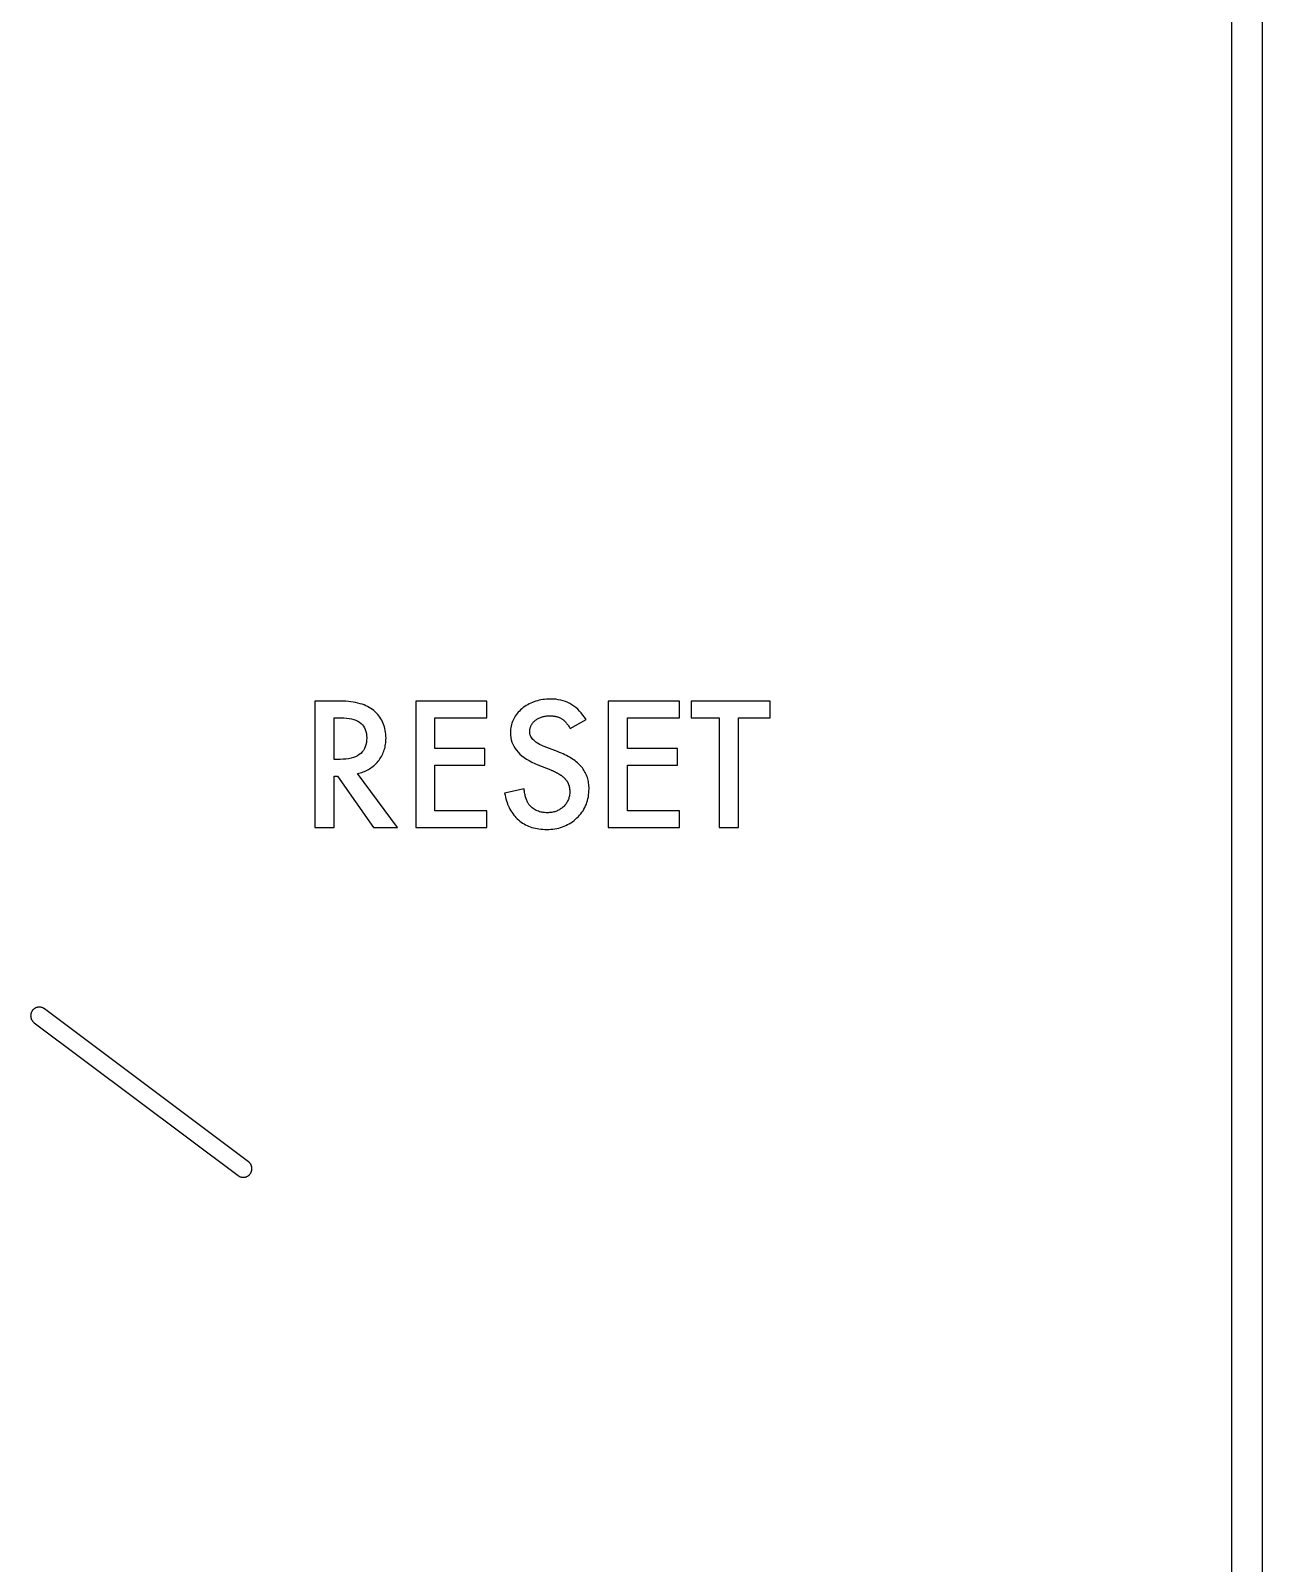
# Model space of a CAD drawing. Header units: metres. Extents: x 6 to 207, y 15 to 119.
# Drawn here: x 85.84 to 105.78, y 42.33 to 67.15 of the extents above; entities that cross this region are included whole.
import ezdxf

# ---------------------------------------------------------------- set-up
doc = ezdxf.new("R2010")
doc.units = ezdxf.units.M

msp = doc.modelspace()

# ---------------------------------------------------------------- linework, layer by layer
for p, q in [((105.28, 109.044), (105.28, 19.456)), ((105.78, 19.45), (105.78, 109.05)), ((90.8031, 56.298), (90.4401, 56.298)), ((90.4401, 56.298), (90.4401, 54.25)), ((90.8503, 56.2975), (90.8031, 56.298)), ((90.896, 56.2959), (90.8503, 56.2975)), ((90.9401, 56.2932), (90.896, 56.2959)), ((90.9826, 56.2895), (90.9401, 56.2932)), ((91.0236, 56.2848), (90.9826, 56.2895)), ((91.063, 56.2789), (91.0236, 56.2848)), ((91.1008, 56.272), (91.063, 56.2789)), ((91.1371, 56.2641), (91.1008, 56.272)), ((91.1718, 56.2551), (91.1371, 56.2641)), ((91.2049, 56.2451), (91.1718, 56.2551)), ((91.2365, 56.2339), (91.2049, 56.2451)), ((91.2665, 56.2218), (91.2365, 56.2339)), ((91.295, 56.2085), (91.2665, 56.2218)), ((91.3218, 56.1942), (91.295, 56.2085)), ((91.3472, 56.1789), (91.3218, 56.1942)), ((91.3709, 56.1625), (91.3472, 56.1789)), ((91.3931, 56.145), (91.3709, 56.1625)), ((91.4158, 56.1247), (91.3931, 56.145)), ((91.4372, 56.1037), (91.4158, 56.1247)), ((91.4571, 56.0819), (91.4372, 56.1037)), ((93.2249, 56.298), (92.0729, 56.298)), ((92.0729, 56.298), (92.0729, 54.25)), ((93.2249, 56.027), (93.2249, 56.298)), ((93.7332, 56.1159), (93.7159, 56.0958)), ((93.7519, 56.1355), (93.7332, 56.1159)), ((93.7719, 56.1545), (93.7519, 56.1355)), ((93.7931, 56.173), (93.7719, 56.1545)), ((93.8153, 56.1909), (93.7931, 56.173)), ((93.8381, 56.2078), (93.8153, 56.1909)), ((93.8615, 56.2235), (93.8381, 56.2078)), ((93.8856, 56.2382), (93.8615, 56.2235)), ((93.9103, 56.2518), (93.8856, 56.2382)), ((93.9356, 56.2643), (93.9103, 56.2518)), ((93.9615, 56.2757), (93.9356, 56.2643)), ((93.9881, 56.286), (93.9615, 56.2757)), ((94.0152, 56.2952), (93.9881, 56.286)), ((94.043, 56.3034), (94.0152, 56.2952)), ((94.0715, 56.3104), (94.043, 56.3034)), ((94.1005, 56.3164), (94.0715, 56.3104)), ((94.1302, 56.3213), (94.1005, 56.3164)), ((94.1605, 56.3251), (94.1302, 56.3213)), ((94.1914, 56.3278), (94.1605, 56.3251)), ((94.2229, 56.3295), (94.1914, 56.3278)), ((94.2551, 56.33), (94.2229, 56.3295)), ((94.2984, 56.3288), (94.2551, 56.33)), ((94.3405, 56.3254), (94.2984, 56.3288)), ((94.3814, 56.3196), (94.3405, 56.3254)), ((94.4212, 56.3116), (94.3814, 56.3196)), ((94.4598, 56.3012), (94.4212, 56.3116)), ((94.4972, 56.2885), (94.4598, 56.3012)), ((94.5334, 56.2735), (94.4972, 56.2885)), ((94.5685, 56.2562), (94.5334, 56.2735)), ((94.6024, 56.2367), (94.5685, 56.2562)), ((94.6351, 56.2148), (94.6024, 56.2367)), ((94.6666, 56.1906), (94.6351, 56.2148)), ((94.697, 56.1641), (94.6666, 56.1906)), ((94.7261, 56.1353), (94.697, 56.1641)), ((94.7541, 56.1042), (94.7261, 56.1353)), ((94.781, 56.0707), (94.7541, 56.1042)), ((96.3411, 56.298), (95.1891, 56.298)), ((95.1891, 56.298), (95.1891, 54.25)), ((96.3411, 56.027), (96.3411, 56.298)), ((97.8113, 56.298), (96.5313, 56.298)), ((96.5313, 56.298), (96.5313, 56.027)), ((97.8113, 56.027), (97.8113, 56.298)), ((90.7521, 55.353), (90.7521, 56.027)), ((90.7521, 56.027), (90.8611, 56.027)), ((90.8611, 56.027), (90.909, 56.0259)), ((90.909, 56.0259), (90.9539, 56.0225)), ((90.9539, 56.0225), (90.9959, 56.0168)), ((90.9959, 56.0168), (91.0351, 56.0089)), ((91.0351, 56.0089), (91.0713, 55.9988)), ((91.0713, 55.9988), (91.1047, 55.9864)), ((91.1047, 55.9864), (91.1351, 55.9717)), ((91.1351, 55.9717), (91.1627, 55.9548)), ((91.1627, 55.9548), (91.1873, 55.9356)), ((91.1873, 55.9356), (91.2091, 55.9142)), ((91.2091, 55.9142), (91.2279, 55.8905)), ((91.2279, 55.8905), (91.2439, 55.8646)), ((91.2439, 55.8646), (91.2569, 55.8363)), ((91.4757, 56.0594), (91.4571, 56.0819)), ((91.493, 56.0361), (91.4757, 56.0594)), ((91.5088, 56.012), (91.493, 56.0361)), ((91.5233, 55.9872), (91.5088, 56.012)), ((91.5363, 55.9616), (91.5233, 55.9872)), ((91.548, 55.9352), (91.5363, 55.9616)), ((91.5584, 55.9081), (91.548, 55.9352)), ((91.5673, 55.8802), (91.5584, 55.9081)), ((91.5749, 55.8516), (91.5673, 55.8802)), ((91.5811, 55.8222), (91.5749, 55.8516)), ((92.3849, 55.53), (92.3849, 56.027)), ((92.3849, 56.027), (93.2249, 56.027)), ((93.6129, 55.8655), (93.6097, 55.8395)), ((93.6174, 55.8909), (93.6129, 55.8655)), ((93.6232, 55.9158), (93.6174, 55.8909)), ((93.6303, 55.9402), (93.6232, 55.9158)), ((93.6386, 55.964), (93.6303, 55.9402)), ((93.6483, 55.9873), (93.6386, 55.964)), ((93.6592, 56.0101), (93.6483, 55.9873)), ((93.6715, 56.0323), (93.6592, 56.0101)), ((93.685, 56.054), (93.6715, 56.0323)), ((93.6998, 56.0751), (93.685, 56.054)), ((93.7159, 56.0958), (93.6998, 56.0751)), ((93.9219, 55.8413), (93.9241, 55.8533)), ((93.9241, 55.8533), (93.927, 55.865)), ((93.927, 55.865), (93.9304, 55.8764)), ((93.9304, 55.8764), (93.9345, 55.8876)), ((93.9345, 55.8876), (93.9393, 55.8986)), ((93.9393, 55.8986), (93.9446, 55.9093)), ((93.9446, 55.9093), (93.9506, 55.9198)), ((93.9506, 55.9198), (93.9572, 55.93)), ((93.9572, 55.93), (93.9644, 55.9399)), ((93.9644, 55.9399), (93.9723, 55.9496)), ((93.9723, 55.9496), (93.9808, 55.9591)), ((93.9808, 55.9591), (93.9899, 55.9683)), ((93.9899, 55.9683), (93.9997, 55.9773)), ((93.9997, 55.9773), (94.0101, 55.986)), ((94.0101, 55.986), (94.0212, 55.9943)), ((94.0212, 55.9943), (94.0326, 56.0022)), ((94.0326, 56.0022), (94.0444, 56.0095)), ((94.0444, 56.0095), (94.0564, 56.0163)), ((94.0564, 56.0163), (94.0688, 56.0226)), ((94.0688, 56.0226), (94.0816, 56.0284)), ((94.0816, 56.0284), (94.0946, 56.0337)), ((94.0946, 56.0337), (94.108, 56.0385)), ((94.108, 56.0385), (94.1217, 56.0428)), ((94.1217, 56.0428), (94.1358, 56.0466)), ((94.1358, 56.0466), (94.1501, 56.0499)), ((94.1501, 56.0499), (94.1648, 56.0527)), ((94.1648, 56.0527), (94.1798, 56.0549)), ((94.1798, 56.0549), (94.1951, 56.0567)), ((94.1951, 56.0567), (94.2108, 56.058)), ((94.2108, 56.058), (94.2268, 56.0587)), ((94.2268, 56.0587), (94.2431, 56.059)), ((94.2431, 56.059), (94.2563, 56.0588)), ((94.2563, 56.0588), (94.2693, 56.0584)), ((94.2693, 56.0584), (94.282, 56.0576)), ((94.282, 56.0576), (94.2944, 56.0566)), ((94.2944, 56.0566), (94.3065, 56.0553)), ((94.3065, 56.0553), (94.3183, 56.0536)), ((94.3183, 56.0536), (94.3298, 56.0517)), ((94.3298, 56.0517), (94.3411, 56.0495)), ((94.3411, 56.0495), (94.352, 56.0469)), ((94.352, 56.0469), (94.3627, 56.0441)), ((94.3627, 56.0441), (94.373, 56.041)), ((94.373, 56.041), (94.3831, 56.0376)), ((94.3831, 56.0376), (94.3929, 56.0338)), ((94.3929, 56.0338), (94.4024, 56.0298)), ((94.4024, 56.0298), (94.4116, 56.0255)), ((94.4116, 56.0255), (94.4205, 56.0209)), ((94.4205, 56.0209), (94.4291, 56.016)), ((94.4291, 56.016), (94.4372, 56.0112)), ((94.4372, 56.0112), (94.4454, 56.0059)), ((94.4454, 56.0059), (94.4537, 55.9999)), ((94.4537, 55.9999), (94.462, 55.9933)), ((94.462, 55.9933), (94.4704, 55.9862)), ((94.4704, 55.9862), (94.4788, 55.9785)), ((94.4788, 55.9785), (94.4873, 55.9701)), ((94.4873, 55.9701), (94.4958, 55.9612)), ((94.4958, 55.9612), (94.5044, 55.9517)), ((94.5044, 55.9517), (94.513, 55.9415)), ((94.513, 55.9415), (94.5217, 55.9308)), ((94.5217, 55.9308), (94.5305, 55.9195)), ((94.5305, 55.9195), (94.5393, 55.9076)), ((94.5393, 55.9076), (94.5482, 55.8951)), ((94.5482, 55.8951), (94.5571, 55.882)), ((94.5571, 55.882), (94.5661, 55.8683)), ((94.5661, 55.8683), (94.5751, 55.854)), ((94.5751, 55.854), (94.8311, 55.997)), ((94.8066, 56.035), (94.781, 56.0707)), ((94.8311, 55.997), (94.8066, 56.035)), ((95.5011, 55.53), (95.5011, 56.027)), ((95.5011, 56.027), (96.3411, 56.027)), ((96.5313, 56.027), (96.9873, 56.027)), ((96.9873, 56.027), (96.9873, 54.25)), ((97.2993, 56.027), (97.8113, 56.027)), ((97.2993, 54.25), (97.2993, 56.027)), ((91.2569, 55.8363), (91.2671, 55.8059)), ((91.2741, 55.6239), (91.2666, 55.589)), ((91.2671, 55.8059), (91.2743, 55.7732)), ((91.2786, 55.6613), (91.2741, 55.6239)), ((91.2743, 55.7732), (91.2787, 55.7382)), ((91.2801, 55.701), (91.2786, 55.6613)), ((91.2787, 55.7382), (91.2801, 55.701)), ((91.5859, 55.792), (91.5811, 55.8222)), ((91.585, 55.5978), (91.5881, 55.622)), ((91.5894, 55.7611), (91.5859, 55.792)), ((91.5881, 55.622), (91.5903, 55.6466)), ((91.5914, 55.7294), (91.5894, 55.7611)), ((91.5903, 55.6466), (91.5917, 55.6716)), ((91.5921, 55.697), (91.5914, 55.7294)), ((91.5917, 55.6716), (91.5921, 55.697)), ((93.6077, 55.813), (93.6071, 55.786)), ((93.6071, 55.786), (93.6086, 55.7462)), ((93.6097, 55.8395), (93.6077, 55.813)), ((93.6086, 55.7462), (93.6132, 55.7076)), ((93.6132, 55.7076), (93.6209, 55.6701)), ((93.6209, 55.6701), (93.6316, 55.6337)), ((93.6316, 55.6337), (93.6454, 55.5985)), ((93.9191, 55.804), (93.9194, 55.8167)), ((93.9199, 55.7865), (93.9191, 55.804)), ((93.9194, 55.8167), (93.9203, 55.8291)), ((93.9223, 55.7695), (93.9199, 55.7865)), ((93.9203, 55.8291), (93.9219, 55.8413)), ((93.9264, 55.7529), (93.9223, 55.7695)), ((93.9321, 55.7366), (93.9264, 55.7529)), ((93.9394, 55.7208), (93.9321, 55.7366)), ((93.9484, 55.7053), (93.9394, 55.7208)), ((93.9589, 55.6903), (93.9484, 55.7053)), ((93.9711, 55.6757), (93.9589, 55.6903)), ((93.9849, 55.6614), (93.9711, 55.6757)), ((94.0004, 55.6476), (93.9849, 55.6614)), ((94.0175, 55.6342), (94.0004, 55.6476)), ((94.0362, 55.6211), (94.0175, 55.6342)), ((94.0565, 55.6085), (94.0362, 55.6211)), ((94.0785, 55.5963), (94.0565, 55.6085)), ((90.8481, 55.353), (90.7521, 55.353)), ((90.8974, 55.3542), (90.8481, 55.353)), ((90.9438, 55.3578), (90.8974, 55.3542)), ((90.9871, 55.3638), (90.9438, 55.3578)), ((91.0275, 55.3723), (90.9871, 55.3638)), ((91.0648, 55.3831), (91.0275, 55.3723)), ((91.0992, 55.3963), (91.0648, 55.3831)), ((91.1306, 55.412), (91.0992, 55.3963)), ((91.159, 55.4301), (91.1306, 55.412)), ((91.1844, 55.4505), (91.159, 55.4301)), ((91.2069, 55.4734), (91.1844, 55.4505)), ((91.2263, 55.4987), (91.2069, 55.4734)), ((91.2427, 55.5264), (91.2263, 55.4987)), ((91.2562, 55.5565), (91.2427, 55.5264)), ((91.2666, 55.589), (91.2562, 55.5565)), ((91.4787, 55.3416), (91.4924, 55.3605)), ((91.4924, 55.3605), (91.5053, 55.38)), ((91.5053, 55.38), (91.5173, 55.3998)), ((91.5173, 55.3998), (91.5283, 55.4201)), ((91.5283, 55.4201), (91.5385, 55.4408)), ((91.5385, 55.4408), (91.5478, 55.462)), ((91.5478, 55.462), (91.5562, 55.4836)), ((91.5562, 55.4836), (91.5638, 55.5055)), ((91.5638, 55.5055), (91.5704, 55.528)), ((91.5704, 55.528), (91.5762, 55.5508)), ((91.5762, 55.5508), (91.581, 55.5741)), ((91.581, 55.5741), (91.585, 55.5978)), ((93.1929, 55.53), (92.3849, 55.53)), ((93.1929, 55.259), (93.1929, 55.53)), ((93.6454, 55.5985), (93.6623, 55.5644)), ((93.6623, 55.5644), (93.6822, 55.5315)), ((93.6822, 55.5315), (93.7052, 55.4997)), ((93.7052, 55.4997), (93.7313, 55.4691)), ((93.7313, 55.4691), (93.7604, 55.4396)), ((93.7604, 55.4396), (93.7926, 55.4112)), ((93.7926, 55.4112), (93.8278, 55.384)), ((93.8278, 55.384), (93.8661, 55.3579)), ((93.8661, 55.3579), (93.9075, 55.3329)), ((94.102, 55.5844), (94.0785, 55.5963)), ((94.1272, 55.573), (94.102, 55.5844)), ((94.1541, 55.562), (94.1272, 55.573)), ((94.3711, 55.478), (94.1541, 55.562)), ((94.4016, 55.466), (94.3711, 55.478)), ((94.4312, 55.4536), (94.4016, 55.466)), ((94.4598, 55.4409), (94.4312, 55.4536)), ((94.4875, 55.428), (94.4598, 55.4409)), ((94.5141, 55.4147), (94.4875, 55.428)), ((94.5397, 55.4011), (94.5141, 55.4147)), ((94.5644, 55.3872), (94.5397, 55.4011)), ((94.5881, 55.373), (94.5644, 55.3872)), ((94.6108, 55.3584), (94.5881, 55.373)), ((94.6325, 55.3436), (94.6108, 55.3584)), ((96.3091, 55.53), (95.5011, 55.53)), ((96.3091, 55.259), (96.3091, 55.53)), ((91.1281, 55.122), (91.1524, 55.1277)), ((91.7771, 54.25), (91.1281, 55.122)), ((91.1524, 55.1277), (91.1761, 55.1341)), ((91.1761, 55.1341), (91.1993, 55.1413)), ((91.1993, 55.1413), (91.2219, 55.1493)), ((91.2219, 55.1493), (91.244, 55.1581)), ((91.244, 55.1581), (91.2654, 55.1676)), ((91.2654, 55.1676), (91.2863, 55.1779)), ((91.2863, 55.1779), (91.3067, 55.1889)), ((91.3067, 55.1889), (91.3264, 55.2008)), ((91.3264, 55.2008), (91.3456, 55.2134)), ((91.3456, 55.2134), (91.3642, 55.2267)), ((91.3642, 55.2267), (91.3823, 55.2408)), ((91.3823, 55.2408), (91.3998, 55.2557)), ((91.3998, 55.2557), (91.4167, 55.2714)), ((91.4167, 55.2714), (91.4331, 55.2878)), ((91.4331, 55.2878), (91.4489, 55.305)), ((91.4489, 55.305), (91.4641, 55.323)), ((91.4641, 55.323), (91.4787, 55.3416)), ((92.3849, 54.521), (92.3849, 55.259)), ((92.3849, 55.259), (93.1929, 55.259)), ((93.9075, 55.3329), (93.952, 55.3092)), ((93.952, 55.3092), (93.9995, 55.2865)), ((93.9995, 55.2865), (94.0501, 55.265)), ((94.0501, 55.265), (94.2591, 55.182)), ((94.2591, 55.182), (94.2685, 55.1781)), ((94.2685, 55.1781), (94.2778, 55.1742)), ((94.2778, 55.1742), (94.287, 55.1702)), ((94.287, 55.1702), (94.296, 55.1663)), ((94.296, 55.1663), (94.3048, 55.1622)), ((94.3048, 55.1622), (94.3135, 55.1582)), ((94.3135, 55.1582), (94.3221, 55.1542)), ((94.3221, 55.1542), (94.3304, 55.1501)), ((94.3304, 55.1501), (94.3387, 55.146)), ((94.3387, 55.146), (94.3468, 55.1418)), ((94.3468, 55.1418), (94.3547, 55.1376)), ((94.3547, 55.1376), (94.3625, 55.1334)), ((94.3625, 55.1334), (94.3701, 55.1292)), ((94.3701, 55.1292), (94.3776, 55.1249)), ((94.3776, 55.1249), (94.3849, 55.1207)), ((94.3849, 55.1207), (94.3921, 55.1163)), ((94.3921, 55.1163), (94.4059, 55.1078)), ((94.4059, 55.1078), (94.4127, 55.1035)), ((94.6533, 55.3284), (94.6325, 55.3436)), ((94.673, 55.313), (94.6533, 55.3284)), ((94.6918, 55.2972), (94.673, 55.313)), ((94.7096, 55.2811), (94.6918, 55.2972)), ((94.7264, 55.2647), (94.7096, 55.2811)), ((94.7422, 55.248), (94.7264, 55.2647)), ((94.7571, 55.231), (94.7422, 55.248)), ((94.771, 55.2136), (94.7571, 55.231)), ((94.7841, 55.1958), (94.771, 55.2136)), ((94.7963, 55.1775), (94.7841, 55.1958)), ((94.8077, 55.1587), (94.7963, 55.1775)), ((94.8183, 55.1395), (94.8077, 55.1587)), ((94.828, 55.1199), (94.8183, 55.1395)), ((94.8369, 55.0997), (94.828, 55.1199)), ((95.5011, 54.521), (95.5011, 55.259)), ((95.5011, 55.259), (96.3091, 55.259)), ((90.7521, 55.082), (90.8071, 55.082)), ((90.7521, 54.25), (90.7521, 55.082)), ((90.8071, 55.082), (91.3871, 54.25)), ((93.8271, 54.877), (93.5131, 54.807)), ((93.8298, 54.8559), (93.8271, 54.877)), ((94.4127, 55.1035), (94.4192, 55.0991)), ((94.4192, 55.0991), (94.4256, 55.0947)), ((94.4256, 55.0947), (94.4319, 55.0903)), ((94.4319, 55.0903), (94.438, 55.0858)), ((94.438, 55.0858), (94.4439, 55.0813)), ((94.4439, 55.0813), (94.4497, 55.0768)), ((94.4497, 55.0768), (94.4554, 55.0722)), ((94.4554, 55.0722), (94.4609, 55.0676)), ((94.4609, 55.0676), (94.4662, 55.0629)), ((94.4662, 55.0629), (94.4714, 55.0582)), ((94.4714, 55.0582), (94.4765, 55.0534)), ((94.4765, 55.0534), (94.4813, 55.0486)), ((94.4813, 55.0486), (94.4861, 55.0438)), ((94.4861, 55.0438), (94.4906, 55.0389)), ((94.4906, 55.0389), (94.4951, 55.034)), ((94.4951, 55.034), (94.4994, 55.029)), ((94.4994, 55.029), (94.5035, 55.024)), ((94.5035, 55.024), (94.5075, 55.0189)), ((94.5075, 55.0189), (94.5114, 55.0138)), ((94.5114, 55.0138), (94.5151, 55.0086)), ((94.5151, 55.0086), (94.5187, 55.0034)), ((94.5187, 55.0034), (94.5222, 54.9981)), ((94.5222, 54.9981), (94.5255, 54.9927)), ((94.5255, 54.9927), (94.5287, 54.9873)), ((94.5287, 54.9873), (94.5317, 54.9818)), ((94.5317, 54.9818), (94.5346, 54.9763)), ((94.5346, 54.9763), (94.5374, 54.9707)), ((94.5374, 54.9707), (94.54, 54.9651)), ((94.54, 54.9651), (94.5425, 54.9594)), ((94.5425, 54.9594), (94.5448, 54.9537)), ((94.5448, 54.9537), (94.547, 54.9479)), ((94.547, 54.9479), (94.5491, 54.942)), ((94.5491, 54.942), (94.5511, 54.9361)), ((94.5511, 54.9361), (94.5531, 54.9301)), ((94.5531, 54.9301), (94.5549, 54.924)), ((94.5549, 54.924), (94.5565, 54.9179)), ((94.5565, 54.9179), (94.5581, 54.9117)), ((94.5581, 54.9117), (94.5595, 54.9055)), ((94.5595, 54.9055), (94.5609, 54.8991)), ((94.5609, 54.8991), (94.562, 54.8927)), ((94.562, 54.8927), (94.5631, 54.8863)), ((94.5631, 54.8863), (94.564, 54.8797)), ((94.564, 54.8797), (94.5648, 54.8731)), ((94.5648, 54.8731), (94.5655, 54.8664)), ((94.5655, 54.8664), (94.5661, 54.8597)), ((94.5661, 54.8597), (94.5665, 54.8529)), ((94.8449, 55.0792), (94.8369, 55.0997)), ((94.8521, 55.0582), (94.8449, 55.0792)), ((94.8584, 55.0368), (94.8521, 55.0582)), ((94.8639, 55.0148), (94.8584, 55.0368)), ((94.8685, 54.9925), (94.8639, 55.0148)), ((94.8723, 54.9697), (94.8685, 54.9925)), ((94.8753, 54.9465), (94.8723, 54.9697)), ((94.8774, 54.9228), (94.8753, 54.9465)), ((94.8787, 54.8986), (94.8774, 54.9228)), ((94.8784, 54.8409), (94.8791, 54.874)), ((94.8791, 54.874), (94.8787, 54.8986)), ((93.5131, 54.807), (93.5188, 54.7745)), ((93.5188, 54.7745), (93.5255, 54.7429)), ((93.5255, 54.7429), (93.5331, 54.7121)), ((93.5331, 54.7121), (93.5416, 54.6822)), ((93.5416, 54.6822), (93.5511, 54.6531)), ((93.5511, 54.6531), (93.5614, 54.6249)), ((93.5614, 54.6249), (93.5727, 54.5976)), ((93.8328, 54.8355), (93.8298, 54.8559)), ((93.836, 54.8159), (93.8328, 54.8355)), ((93.8394, 54.7971), (93.836, 54.8159)), ((93.8432, 54.7791), (93.8394, 54.7971)), ((93.8471, 54.7618), (93.8432, 54.7791)), ((93.8513, 54.7453), (93.8471, 54.7618)), ((93.8558, 54.7296), (93.8513, 54.7453)), ((93.8605, 54.7146), (93.8558, 54.7296)), ((93.8654, 54.7005), (93.8605, 54.7146)), ((93.8706, 54.6871), (93.8654, 54.7005)), ((93.8761, 54.6745), (93.8706, 54.6871)), ((93.8818, 54.6626), (93.8761, 54.6745)), ((93.8877, 54.6516), (93.8818, 54.6626)), ((93.894, 54.6413), (93.8877, 54.6516)), ((93.9004, 54.6317), (93.894, 54.6413)), ((93.9071, 54.623), (93.9004, 54.6317)), ((93.9194, 54.6077), (93.9071, 54.623)), ((94.4869, 54.6096), (94.4758, 54.5976)), ((94.4972, 54.6219), (94.4869, 54.6096)), ((94.5069, 54.6345), (94.4972, 54.6219)), ((94.5158, 54.6476), (94.5069, 54.6345)), ((94.524, 54.6609), (94.5158, 54.6476)), ((94.5314, 54.6747), (94.524, 54.6609)), ((94.5382, 54.6888), (94.5314, 54.6747)), ((94.5443, 54.7033), (94.5382, 54.6888)), ((94.5496, 54.7181), (94.5443, 54.7033)), ((94.5542, 54.7333), (94.5496, 54.7181)), ((94.5582, 54.7489), (94.5542, 54.7333)), ((94.5614, 54.7648), (94.5582, 54.7489)), ((94.5639, 54.781), (94.5614, 54.7648)), ((94.5657, 54.7977), (94.5639, 54.781)), ((94.5667, 54.8147), (94.5657, 54.7977)), ((94.5665, 54.8529), (94.5668, 54.846)), ((94.5671, 54.832), (94.5667, 54.8147)), ((94.5668, 54.846), (94.567, 54.839)), ((94.567, 54.839), (94.5671, 54.832)), ((94.8244, 54.6008), (94.8359, 54.6284)), ((94.8359, 54.6284), (94.846, 54.6567)), ((94.846, 54.6567), (94.8548, 54.6857)), ((94.8548, 54.6857), (94.8622, 54.7154)), ((94.8622, 54.7154), (94.8683, 54.7458)), ((94.8683, 54.7458), (94.873, 54.7768)), ((94.873, 54.7768), (94.8764, 54.8085)), ((94.8764, 54.8085), (94.8784, 54.8409)), ((93.2249, 54.521), (92.3849, 54.521)), ((93.2249, 54.25), (93.2249, 54.521)), ((93.5727, 54.5976), (93.5849, 54.5712)), ((93.5849, 54.5712), (93.598, 54.5456)), ((93.598, 54.5456), (93.6121, 54.5208)), ((93.6121, 54.5208), (93.627, 54.497)), ((93.627, 54.497), (93.6429, 54.474)), ((93.6429, 54.474), (93.6597, 54.4519)), ((93.6597, 54.4519), (93.6774, 54.4306)), ((93.6774, 54.4306), (93.6961, 54.4102)), ((93.6961, 54.4102), (93.7156, 54.3907)), ((93.7156, 54.3907), (93.7361, 54.372)), ((93.7361, 54.372), (93.7577, 54.3544)), ((93.9324, 54.5933), (93.9194, 54.6077)), ((93.946, 54.5799), (93.9324, 54.5933)), ((93.9603, 54.5674), (93.946, 54.5799)), ((93.9752, 54.5558), (93.9603, 54.5674)), ((93.9908, 54.5451), (93.9752, 54.5558)), ((94.007, 54.5354), (93.9908, 54.5451)), ((94.0239, 54.5266), (94.007, 54.5354)), ((94.0414, 54.5187), (94.0239, 54.5266)), ((94.0596, 54.5117), (94.0414, 54.5187)), ((94.0784, 54.5057), (94.0596, 54.5117)), ((94.0979, 54.5006), (94.0784, 54.5057)), ((94.1181, 54.4964), (94.0979, 54.5006)), ((94.1388, 54.4932), (94.1181, 54.4964)), ((94.1603, 54.4909), (94.1388, 54.4932)), ((94.1823, 54.4895), (94.1603, 54.4909)), ((94.2051, 54.489), (94.1823, 54.4895)), ((94.2233, 54.4893), (94.2051, 54.489)), ((94.2411, 54.4904), (94.2233, 54.4893)), ((94.2585, 54.492), (94.2411, 54.4904)), ((94.2756, 54.4944), (94.2585, 54.492)), ((94.2923, 54.4974), (94.2756, 54.4944)), ((94.3086, 54.5011), (94.2923, 54.4974)), ((94.3246, 54.5054), (94.3086, 54.5011)), ((94.3402, 54.5105), (94.3246, 54.5054)), ((94.3554, 54.5162), (94.3402, 54.5105)), ((94.3703, 54.5226), (94.3554, 54.5162)), ((94.3848, 54.5296), (94.3703, 54.5226)), ((94.3989, 54.5373), (94.3848, 54.5296)), ((94.4127, 54.5457), (94.3989, 54.5373)), ((94.4261, 54.5548), (94.4127, 54.5457)), ((94.4391, 54.5645), (94.4261, 54.5548)), ((94.4518, 54.5749), (94.4391, 54.5645)), ((94.4641, 54.586), (94.4518, 54.5749)), ((94.4758, 54.5976), (94.4641, 54.586)), ((94.6112, 54.3441), (94.6362, 54.3628)), ((94.6362, 54.3628), (94.6605, 54.3828)), ((94.6605, 54.3828), (94.6841, 54.404)), ((94.6841, 54.404), (94.7063, 54.4262)), ((94.7063, 54.4262), (94.7273, 54.4491)), ((94.7273, 54.4491), (94.7468, 54.4727)), ((94.7468, 54.4727), (94.765, 54.497)), ((94.765, 54.497), (94.7819, 54.5219)), ((94.7819, 54.5219), (94.7974, 54.5475)), ((94.7974, 54.5475), (94.8116, 54.5738)), ((94.8116, 54.5738), (94.8244, 54.6008)), ((96.3411, 54.521), (95.5011, 54.521)), ((96.3411, 54.25), (96.3411, 54.521)), ((90.4401, 54.25), (90.7521, 54.25)), ((91.3871, 54.25), (91.7771, 54.25)), ((92.0729, 54.25), (93.2249, 54.25)), ((93.7577, 54.3544), (93.78, 54.3379)), ((93.78, 54.3379), (93.8029, 54.3224)), ((93.8029, 54.3224), (93.8265, 54.3081)), ((93.8265, 54.3081), (93.8508, 54.2947)), ((93.8508, 54.2947), (93.8757, 54.2825)), ((93.8757, 54.2825), (93.9013, 54.2713)), ((93.9013, 54.2713), (93.9275, 54.2612)), ((93.9275, 54.2612), (93.9544, 54.2521)), ((93.9544, 54.2521), (93.9819, 54.2441)), ((93.9819, 54.2441), (94.0101, 54.2372)), ((94.0101, 54.2372), (94.0389, 54.2313)), ((94.0389, 54.2313), (94.0685, 54.2265)), ((94.0685, 54.2265), (94.0986, 54.2228)), ((94.0986, 54.2228), (94.1295, 54.2201)), ((94.1295, 54.2201), (94.1609, 54.2185)), ((94.1609, 54.2185), (94.1931, 54.218)), ((94.1931, 54.218), (94.2272, 54.2187)), ((94.2272, 54.2187), (94.2607, 54.2206)), ((94.2607, 54.2206), (94.2935, 54.2238)), ((94.2935, 54.2238), (94.3257, 54.2283)), ((94.3257, 54.2283), (94.3572, 54.2341)), ((94.3572, 54.2341), (94.3881, 54.2412)), ((94.3881, 54.2412), (94.4183, 54.2495)), ((94.4183, 54.2495), (94.4478, 54.2592)), ((94.4478, 54.2592), (94.4767, 54.2701)), ((94.4767, 54.2701), (94.5049, 54.2824)), ((94.5049, 54.2824), (94.5325, 54.2959)), ((94.5325, 54.2959), (94.5594, 54.3107)), ((94.5594, 54.3107), (94.5856, 54.3268)), ((94.5856, 54.3268), (94.6112, 54.3441)), ((95.1891, 54.25), (96.3411, 54.25)), ((96.9873, 54.25), (97.2993, 54.25)), ((85.8392, 51.2076), (85.839, 51.2007)), ((85.839, 51.2007), (85.8392, 51.1939)), ((85.8397, 51.2145), (85.8392, 51.2076)), ((85.8392, 51.1939), (85.8397, 51.187)), ((85.8405, 51.2213), (85.8397, 51.2145)), ((85.8397, 51.187), (85.8405, 51.1802)), ((85.8417, 51.2281), (85.8405, 51.2213)), ((85.8405, 51.1802), (85.8417, 51.1734)), ((85.8432, 51.2348), (85.8417, 51.2281)), ((85.8417, 51.1734), (85.8432, 51.1667)), ((85.845, 51.2414), (85.8432, 51.2348)), ((85.8432, 51.1667), (85.845, 51.1601)), ((85.8472, 51.2479), (85.845, 51.2414)), ((85.845, 51.1601), (85.8472, 51.1536)), ((85.8496, 51.2543), (85.8472, 51.2479)), ((85.8472, 51.1536), (85.8496, 51.1472)), ((85.8524, 51.2606), (85.8496, 51.2543)), ((85.8496, 51.1472), (85.8524, 51.1409)), ((85.8555, 51.2667), (85.8524, 51.2606)), ((85.8524, 51.1409), (85.8555, 51.1348)), ((85.8589, 51.2727), (85.8555, 51.2667)), ((85.8555, 51.1348), (85.8589, 51.1288)), ((85.8626, 51.2785), (85.8589, 51.2727)), ((85.8665, 51.2841), (85.8626, 51.2785)), ((85.8708, 51.2896), (85.8665, 51.2841)), ((85.8753, 51.2948), (85.8708, 51.2896)), ((85.88, 51.2997), (85.8753, 51.2948)), ((85.885, 51.3045), (85.88, 51.2997)), ((85.8902, 51.309), (85.885, 51.3045)), ((85.8956, 51.3132), (85.8902, 51.309)), ((85.9012, 51.3172), (85.8956, 51.3132)), ((85.907, 51.3208), (85.9012, 51.3172)), ((85.913, 51.3242), (85.907, 51.3208)), ((85.9191, 51.3273), (85.913, 51.3242)), ((85.9254, 51.3301), (85.9191, 51.3273)), ((85.9318, 51.3326), (85.9254, 51.3301)), ((85.9383, 51.3347), (85.9318, 51.3326)), ((85.945, 51.3365), (85.9383, 51.3347)), ((85.9517, 51.3381), (85.945, 51.3365)), ((85.9585, 51.3392), (85.9517, 51.3381)), ((85.9653, 51.3401), (85.9585, 51.3392)), ((85.9721, 51.3406), (85.9653, 51.3401)), ((85.979, 51.3407), (85.9721, 51.3406)), ((85.9859, 51.3406), (85.979, 51.3407)), ((85.9927, 51.3401), (85.9859, 51.3406)), ((85.9995, 51.3392), (85.9927, 51.3401)), ((86.0063, 51.3381), (85.9995, 51.3392)), ((86.013, 51.3365), (86.0063, 51.3381)), ((86.0196, 51.3347), (86.013, 51.3365)), ((86.0262, 51.3326), (86.0196, 51.3347)), ((86.0326, 51.3301), (86.0262, 51.3326)), ((86.0388, 51.3273), (86.0326, 51.3301)), ((86.045, 51.3242), (86.0388, 51.3273)), ((86.051, 51.3208), (86.045, 51.3242)), ((86.0568, 51.3172), (86.051, 51.3208)), ((86.0624, 51.3132), (86.0568, 51.3172)), ((89.3644, 48.8367), (86.0624, 51.3132)), ((85.8589, 51.1288), (85.8626, 51.123)), ((85.8626, 51.123), (85.8665, 51.1173)), ((85.8665, 51.1173), (85.8708, 51.1119)), ((85.8708, 51.1119), (85.8753, 51.1067)), ((85.8753, 51.1067), (85.88, 51.1017)), ((85.88, 51.1017), (85.885, 51.097)), ((85.885, 51.097), (85.8902, 51.0925)), ((85.8902, 51.0925), (85.8956, 51.0883)), ((85.8956, 51.0883), (89.1976, 48.6118)), ((89.3698, 48.8325), (89.3644, 48.8367)), ((89.375, 48.828), (89.3698, 48.8325)), ((89.38, 48.8232), (89.375, 48.828)), ((89.3847, 48.8183), (89.38, 48.8232)), ((89.3892, 48.8131), (89.3847, 48.8183)), ((89.3934, 48.8076), (89.3892, 48.8131)), ((89.3974, 48.802), (89.3934, 48.8076)), ((89.4011, 48.7962), (89.3974, 48.802)), ((89.3974, 48.6465), (89.4011, 48.6523)), ((89.4044, 48.7902), (89.4011, 48.7962)), ((89.4011, 48.6523), (89.4044, 48.6582)), ((89.4075, 48.7841), (89.4044, 48.7902)), ((89.4044, 48.6582), (89.4075, 48.6644)), ((89.4103, 48.7778), (89.4075, 48.7841)), ((89.4075, 48.6644), (89.4103, 48.6707)), ((89.4128, 48.7714), (89.4103, 48.7778)), ((89.4103, 48.6707), (89.4128, 48.6771)), ((89.415, 48.7649), (89.4128, 48.7714)), ((89.4128, 48.6771), (89.415, 48.6836)), ((89.4168, 48.7583), (89.415, 48.7649)), ((89.415, 48.6836), (89.4168, 48.6902)), ((89.4183, 48.7516), (89.4168, 48.7583)), ((89.4168, 48.6902), (89.4183, 48.6969)), ((89.4195, 48.7448), (89.4183, 48.7516)), ((89.4183, 48.6969), (89.4195, 48.7037)), ((89.4203, 48.738), (89.4195, 48.7448)), ((89.4195, 48.7037), (89.4203, 48.7105)), ((89.4208, 48.7311), (89.4203, 48.738)), ((89.4203, 48.7105), (89.4208, 48.7174)), ((89.421, 48.7242), (89.4208, 48.7311)), ((89.4208, 48.7174), (89.421, 48.7242)), ((89.1976, 48.6118), (89.2032, 48.6078)), ((89.2032, 48.6078), (89.209, 48.6042)), ((89.209, 48.6042), (89.215, 48.6008)), ((89.215, 48.6008), (89.2211, 48.5977)), ((89.2211, 48.5977), (89.2274, 48.5949)), ((89.2274, 48.5949), (89.2338, 48.5924)), ((89.2338, 48.5924), (89.2403, 48.5903)), ((89.2403, 48.5903), (89.247, 48.5884)), ((89.247, 48.5884), (89.2537, 48.5869)), ((89.2537, 48.5869), (89.2604, 48.5858)), ((89.2604, 48.5858), (89.2673, 48.5849)), ((89.2673, 48.5849), (89.2741, 48.5844)), ((89.2741, 48.5844), (89.281, 48.5842)), ((89.281, 48.5842), (89.2879, 48.5844)), ((89.2879, 48.5844), (89.2947, 48.5849)), ((89.2947, 48.5849), (89.3015, 48.5858)), ((89.3015, 48.5858), (89.3083, 48.5869)), ((89.3083, 48.5869), (89.315, 48.5884)), ((89.315, 48.5884), (89.3216, 48.5903)), ((89.3216, 48.5903), (89.3282, 48.5924)), ((89.3282, 48.5924), (89.3346, 48.5949)), ((89.3346, 48.5949), (89.3409, 48.5977)), ((89.3409, 48.5977), (89.347, 48.6008)), ((89.347, 48.6008), (89.353, 48.6042)), ((89.353, 48.6042), (89.3588, 48.6078)), ((89.3588, 48.6078), (89.3644, 48.6118)), ((89.3644, 48.6118), (89.3698, 48.616)), ((89.3698, 48.616), (89.375, 48.6205)), ((89.375, 48.6205), (89.38, 48.6252)), ((89.38, 48.6252), (89.3847, 48.6302)), ((89.3847, 48.6302), (89.3892, 48.6354)), ((89.3892, 48.6354), (89.3934, 48.6408)), ((89.3934, 48.6408), (89.3974, 48.6465))]:
    msp.add_line(p, q)

doc.saveas('drawing.dxf')
